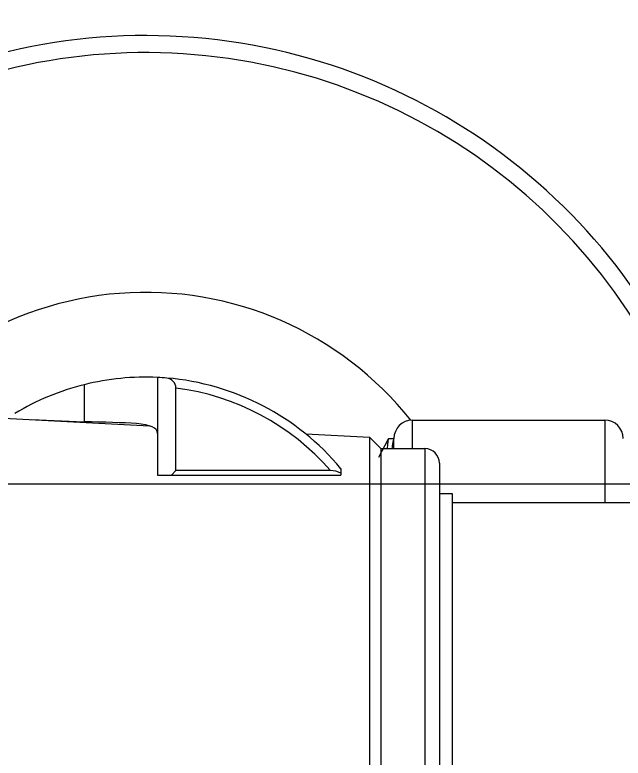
# Model space of a CAD drawing. Header units: centimetres. Extents: x -1797 to 2001, y -8788 to 1856.
# Drawn here: x -63.648 to -60.33, y -2166.466 to -2162.408 of the extents above; entities that cross this region are included whole.
import ezdxf

# ---------------------------------------------------------------- set-up
doc = ezdxf.new("R2010")
doc.units = ezdxf.units.CM
doc.header["$LTSCALE"] = 100
doc.header["$MEASUREMENT"] = 0
doc.linetypes.add('HIDDEN', pattern=[0.375, 0.25, -0.125])
for name, color, linetype in [('HIDDEN -03', 8, 'HIDDEN'), ('ID_Flooring_02', 127, 'Continuous'), ('ID_Furniture-Fixed_01', 141, 'Continuous')]:
    doc.layers.add(name, color=color, linetype=linetype)
doc.styles.add('ISO', font='isocp2.shx', dxfattribs={"width": 0.8})
doc.dimstyles.new('DIM DET', dxfattribs={"dimtxt": 0.05, "dimasz": 0.025, "dimexe": 0.025, "dimexo": 0.025, "dimgap": 0.025, "dimtad": 1, "dimzin": 0, "dimdsep": 46, "dimtxsty": 'ISO', "dimblk": 'ARCHTICK', "dimcen": 0.1, "dimdle": 0.025, "dimclrd": 15, "dimclre": 15, "dimclrt": 2, "dimadec": 0, "dimazin": 0, "dimtfac": 1, "dimtmove": 2, "dimatfit": 0, "dimldrblk": 'ARCHTICK', "dimfxl": 0.17, "dimtzin": 1, "dimarcsym": 0})

# ---------------------------------------------------------------- blocks, each defined once
blk = doc.blocks.new('_ARCHTICK')
at = {"color": 0, "linetype": 'ByBlock', "const_width": 0.15}
blk.add_lwpolyline([(-0.5, -0.5), (0.5, 0.5)], dxfattribs=at)

msp = doc.modelspace()

# ---------------------------------------------------------------- linework, layer by layer
at = {"layer": 'ID_Flooring_02'}
msp.add_line((-303.1297, -2164.9682), (-55.1495, -2164.9682), dxfattribs=at)
at = {"layer": 'ID_Furniture-Fixed_01'}
for p, q in [((-62.8696, -2164.3871), (-62.8696, -2164.9206)), ((-63.2696, -2164.4267), (-63.2696, -2164.6287)), ((-62.7696, -2164.8956), (-62.7696, -2164.4458)), ((-64.0616, -2164.5906), (-62.9146, -2164.6507)), ((-63.5581, -2164.617), (-63.2696, -2164.6287)), ((-61.4801, -2164.6206), (-61.4801, -2164.7756)), ((-61.4801, -2164.6206), (-60.4296, -2164.6206)), ((-60.4296, -2164.6206), (-60.4296, -2165.0706)), ((-62.0615, -2164.6954), (-61.7136, -2164.7136)), ((-61.7136, -2164.7136), (-61.7136, -2166.8275)), ((-61.7136, -2164.7136), (-61.6516, -2164.7756)), ((-61.6622, -2164.8226), (-61.61, -2164.7226)), ((-61.6074, -2164.7206), (-61.5801, -2164.7206)), ((-61.5801, -2164.7756), (-61.5801, -2164.7206)), ((-61.6516, -2164.7756), (-61.6516, -2166.7656)), ((-61.6516, -2164.7756), (-61.4116, -2164.7756)), ((-61.4116, -2164.7756), (-61.4116, -2166.7656)), ((-62.7946, -2164.9206), (-62.7696, -2164.8956)), ((-61.9263, -2164.8956), (-62.7696, -2164.8956)), ((-61.8695, -2164.8852), (-61.8696, -2164.9095)), ((-61.3316, -2164.8556), (-61.3316, -2166.6856)), ((-62.8696, -2164.9206), (-62.7946, -2164.9206)), ((-62.7946, -2164.9206), (-61.8696, -2164.9206)), ((-61.8696, -2164.9095), (-61.8696, -2164.9206)), ((-61.3316, -2165.0206), (-61.2616, -2165.0206)), ((-61.2616, -2165.0206), (-61.2616, -2166.5206)), ((-61.2616, -2165.0706), (-55.4116, -2165.0706))]:
    msp.add_line(p, q, dxfattribs=at)
for centre, radius, start, end in [((-62.9346, -2165.7706), 3.25, 13.3424, 155.0862), ((-62.9346, -2165.7706), 3.157, 13.743, 154.303), ((-62.9346, -2165.7706), 1.848, 38.472, 150.3548), ((-62.9346, -2165.7706), 1.385, 87.31, 103.9974), ((-62.9346, -2165.7706), 1.385, 85.2371, 87.31), ((-62.9346, -2165.7706), 1.385, 39.7339, 85.2371), ((-62.826, -2164.4464), 0.0564, 0.5966, 83.4829), ((-62.9346, -2165.7706), 1.385, 103.9974, 121.0164), ((-62.9346, -2165.7706), 1.335, 40.9523, 82.9003), ((-61.4801, -2164.7206), 0.1, 90, 180), ((-60.4296, -2164.7206), 0.1, 0, 90), ((-61.4116, -2164.8556), 0.08, 0, 90), ((-61.9309, -2165.0371), 0.1416, 64.3433, 88.1485)]:
    msp.add_arc(centre, radius, start, end, dxfattribs=at)
for points, knots in [([(-62.8696, -2164.6927), (-62.8696, -2164.6615), (-62.911, -2164.6454), (-63.0585, -2164.6328), (-63.1631, -2164.633), (-63.2696, -2164.6287)], [0, 0, 0, 0, 0.5, 0.5, 1, 1, 1, 1]), ([(-61.589, -2164.7744), (-61.5886, -2164.7705), (-61.5861, -2164.7464), (-61.5825, -2164.7258), (-61.5798, -2164.7213), (-61.579, -2164.7212)], [0, 0, 0, 0, 0.11334, 0.727072, 1, 1, 1, 1])]:
    msp.add_open_spline(points, degree=3, knots=knots, dxfattribs=at)
msp.add_open_spline([(-61.6089, -2164.7205), (-61.6115, -2164.7251), (-61.6142, -2164.7434), (-61.6169, -2164.7744)], degree=3, dxfattribs=at)

# ---------------------------------------------------------------- leaders
at = {"layer": 'HIDDEN -03'}
msp.add_leader([(-58.0746, -2099.956, 0.0001), (-171.5143, -2285.3121, 0.0001), (-171.5143, -2379.0723, 0.0001)], dimstyle='DIM DET', override={"dimasz": 0.04, "dimtad": 0, "dimclrd": 251, "dimldrblk": 'Dot', "dimfxl": 0.1}, dxfattribs=at)

doc.saveas('drawing.dxf')
